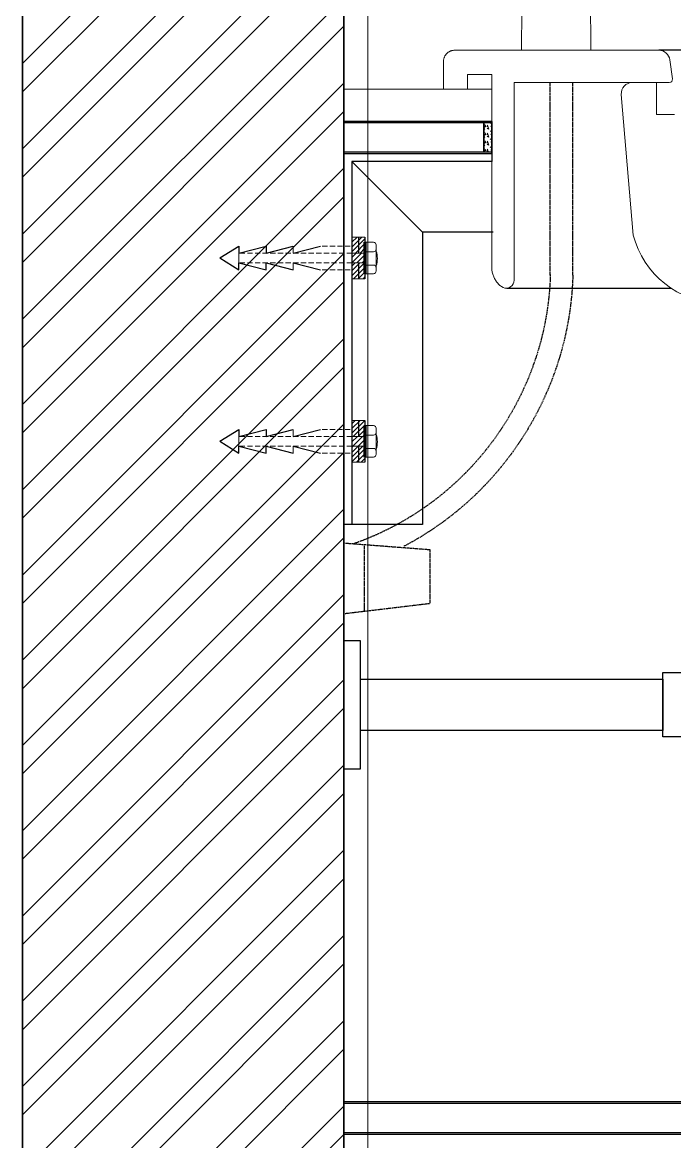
# Model space of a CAD drawing. Header units: millimetres. Extents: x -6181 to 191287, y -8583 to 23546.
# Drawn here: x 162993 to 163399, y 4270 to 4966 of the extents above; entities that cross this region are included whole.
import ezdxf

# ---------------------------------------------------------------- set-up
doc = ezdxf.new("R2010")
doc.units = ezdxf.units.MM
doc.header["$MEASUREMENT"] = 0
for name, pattern in [('1735-DT-5BR-SEC_CC$0$DOT', [6.35, 0, -6.35]), ('1735-DT-5BR-SEC_CC$0$HIDDEN', [0.375, 0.25, -0.125]), ('1735-DT-5BR-SEC_CC$0$HIDDEN2', [4.7625, 3.175, -1.5875])]:
    doc.linetypes.add(name, pattern=pattern)
for name, color, linetype, lineweight in [('1735-DT-5BR-SEC_CC$0$04--HATCH-1', 251, 'Continuous', 13), ('1735-DT-5BR-SEC_CC$0$4BED B.1 Master Bathroom Elev$0$04178 Detail Line 1', 3, 'Continuous', 35), ('1735-DT-5BR-SEC_CC$0$4BED B.1 Master Bathroom Elev$0$06178 Wood_Timber Hatch', 9, 'Continuous', 9), ('1735-DT-5BR-SEC_CC$0$A1COUNTER', 3, 'Continuous', 18), ('1735-DT-5BR-SEC_CC$0$F--BLOCKWALL-3', 3, 'Continuous', 35), ('1735-DT-5BR-SEC_CC$0$G--STELWRK-0', 8, 'Continuous', 13), ('1735-DT-5BR-SEC_CC$0$G--STELWRK-1', 9, 'Continuous', 18), ('1735-DT-5BR-SEC_CC$0$M--PLASTER-0', 8, 'Continuous', 13), ('1735-DT-5BR-SEC_CC$0$N--FIXTURE-1', 9, 'Continuous', 18), ('1735-DT-5BR-SEC_CC$0$N--SANITARY-1', 9, 'Continuous', 18)]:
    doc.layers.add(name, color=color, linetype=linetype, lineweight=lineweight)
for name, color, linetype in [('1735-DT-5BR-SEC_CC$0$A-FIXT', 134, 'Continuous'), ('1735-DT-5BR-SEC_CC$0$A1HATCH', 15, 'Continuous'), ('1735-DT-5BR-SEC_CC$0$Wipeout', 253, '1735-DT-5BR-SEC_CC$0$DOT')]:
    doc.layers.add(name, color=color, linetype=linetype)

# ---------------------------------------------------------------- blocks, each defined once
blk = doc.blocks.new('*U363')
at = {"layer": '1735-DT-5BR-SEC_CC$0$4BED B.1 Master Bathroom Elev$0$06178 Wood_Timber Hatch'}
h = blk.add_hatch(dxfattribs=at)
h.set_pattern_fill('WOOD_16', color=256, scale=5, angle=-90, style=0, pattern_type=2)
h.set_pattern_definition([(108.4349, (-12097.1669, -972.0302), (-4.99999202, 10.00000217), [1.897365, -13.91402]), (139.3987, (-12097.7669, -970.2302), (-29.99999509, 25.000002106), [0.921955, -45.17577]), (136.8476, (-12093.46688, -969.63021), (-74.9999876875, 70.0000141694), [2.19317, -107.46539]), (109.9831, (-12095.06688, -968.1302), (-14.99999727, 40.000003294), [1.17047, -57.35303]), (90, (-12095.467, -972.03), (-5, 5), [1, -4]), (118.4429, (-12095.46688, -971.03021), (34.9999691945, -65.0000188297), [2.72947, -133.74397]), (84.2894, (-12096.7669, -968.6302), (-5.000006573, -44.999997117), [1.00499, -49.24439]), (129.8056, (-12096.6669, -967.6302), (20.000012163, -24.999990307), [0.781025, -38.270225])])
h.paths.add_polyline_path([(596, 1), (601, 1), (601, 19), (596, 19)])
at = {"layer": '1735-DT-5BR-SEC_CC$0$4BED B.1 Master Bathroom Elev$0$04178 Detail Line 1'}
blk.add_line((601, 19, 0), (601, 1, 0), dxfattribs=at)
blk.add_lwpolyline([(688, 0), (596, 0), (596, 20), (688, 20)], close=True, dxfattribs=at)
at = {"layer": '1735-DT-5BR-SEC_CC$0$4BED B.1 Master Bathroom Elev$0$06178 Wood_Timber Hatch'}
for p, q in [((596, 19, 0), (688, 19, 0)), ((596, 1, 0), (688, 1, 0))]:
    blk.add_line(p, q, dxfattribs=at)
blk = doc.blocks.new('1735-DT-5BR-SEC_CC$0$A$C9087b46a')
at = {"layer": '1735-DT-5BR-SEC_CC$0$04--HATCH-1', "lineweight": 13}
h = blk.add_hatch(dxfattribs=at)
h.set_pattern_fill('ANSI31', color=256, scale=16.811922, angle=180, style=0)
h.set_pattern_definition([(135, (1115.6933, -231.4809), (1.485978, 1.485978), [])])
edge = h.paths.add_edge_path()
edge.add_line((0, 3.04), (-8.1, 3.04))
edge.add_line((-8.1, 3.04), (-8.1, 12.99))
edge.add_line((-8.1, 12.99), (0, 12.99))
edge.add_line((0, 12.99), (0, 3.04))
edge = h.paths.add_edge_path()
edge.add_line((-8.1, -3.1), (0, -3.1))
edge.add_line((0, -3.1), (0, -12.99))
edge.add_line((0, -12.99), (-8.1, -12.99))
edge.add_line((-8.1, -12.99), (-8.1, -3.1))
at = {"layer": '1735-DT-5BR-SEC_CC$0$04--HATCH-1', "lineweight": 25}
h = blk.add_hatch(dxfattribs=at)
h.set_pattern_fill('ANSI31', color=256, scale=18.55461, angle=360, style=0)
h.set_pattern_definition([(315, (9589.3888, -6291.2912), (-1.6400113, -1.6400113), [])])
h.paths.add_polyline_path([(-8.1, 2.98), (0, 2.98), (0, -1.49), (0, -3.1), (-8.1, -3.1)])
at = {"layer": '1735-DT-5BR-SEC_CC$0$G--STELWRK-0', "lineweight": 20}
for p, q in [((-15.14, 5.44), (-15.14, 8.02)), ((-13.46, 9.7), (-8.1, 9.7)), ((-15.14, 6.73), (-15.14, -8.15)), ((-8.1, 3.76), (-13.46, 3.76)), ((-8.1, 2.98), (0, 2.98)), ((70.36, 2.98), (70.36, -3.1)), ((-8.1, -4.47), (-13.46, -4.47)), ((-8.1, -3.1), (-4.05, -3.1)), ((-8.1, -3.1), (0, -3.1)), ((-8.1, -9.83), (-13.46, -9.83)), ((0, -12.99), (-8.1, -12.99))]:
    blk.add_line(p, q, dxfattribs=at)
at = {"layer": '1735-DT-5BR-SEC_CC$0$G--STELWRK-0', "lineweight": 13}
for p, q in [((0, 12.99), (-8.1, 12.99)), ((0, 12.99), (0, -12.99)), ((36.43, 2.98), (36.43, 7.33)), ((36.43, -7.45), (36.43, -3.1))]:
    blk.add_line(p, q, dxfattribs=at)
at = {"layer": '1735-DT-5BR-SEC_CC$0$G--STELWRK-0', "lineweight": 30}
for p, q in [((-8.1, 12.99), (-8.1, -13)), ((-4.05, 12.99), (-4.05, 3.04)), ((-4.05, -3.1), (-4.05, -12.99))]:
    blk.add_line(p, q, dxfattribs=at)
at = {"layer": '1735-DT-5BR-SEC_CC$0$G--STELWRK-0', "lineweight": 80}
blk.add_line((-8.1, 9.7), (-8.1, -9.83), dxfattribs=at)
at = {"layer": '1735-DT-5BR-SEC_CC$0$G--STELWRK-0', "linetype": '1735-DT-5BR-SEC_CC$0$HIDDEN2'}
for p, q in [((0.97, 7.33), (19.46, 7.33)), ((-4.82, 2.98), (70.36, 2.98)), ((-4.82, -3.1), (70.36, -3.1)), ((0.97, -7.45), (19.46, -7.45))]:
    blk.add_line(p, q, dxfattribs=at)
at = {"layer": '1735-DT-5BR-SEC_CC$0$G--STELWRK-0', "lineweight": 25}
for p, q in [((36.43, 2.98), (19.46, 7.33)), ((53.4, 2.98), (36.43, 7.33)), ((53.4, 7.33), (53.4, 2.98)), ((53.4, 7.33), (53.4, 2.98)), ((70.36, 2.98), (53.4, 7.33)), ((53.4, 7.33), (53.4, 2.98)), ((70.36, 7.33), (70.36, 2.98)), ((82.22, -0.06), (70.36, 7.33)), ((36.43, -3.1), (19.46, -7.45)), ((53.4, -3.1), (36.43, -7.45)), ((53.4, -7.45), (53.4, -3.1)), ((53.4, -7.45), (53.4, -3.1)), ((70.36, -3.1), (53.4, -7.45)), ((53.4, -7.45), (53.4, -3.1)), ((82.22, -0.06), (70.36, -7.45)), ((70.36, -7.45), (70.36, -3.1))]:
    blk.add_line(p, q, dxfattribs=at)
at = {"layer": '1735-DT-5BR-SEC_CC$0$G--STELWRK-0', "lineweight": 20}
for centre, radius, start, end in [((-13.46, 8.02), 1.68, 90, 180), ((-0.44, -0.36), 15.41, 162.60764, 197.3923), ((-13.46, 5.44), 1.68, 180, 270), ((-13.46, -6.15), 1.68, 90, 180), ((-13.46, -8.15), 1.68, 180, 270)]:
    blk.add_arc(centre, radius, start, end, dxfattribs=at)
blk = doc.blocks.new('*U366')
at = {"layer": '1735-DT-5BR-SEC_CC$0$4BED B.1 Master Bathroom Elev$0$06178 Wood_Timber Hatch'}
h = blk.add_hatch(dxfattribs=at)
h.set_pattern_fill('WOOD_16', color=256, scale=5, angle=-90, style=0, pattern_type=2)
h.set_pattern_definition([(108.4349, (-12076.224, -972.0302), (-4.99999202, 10.00000217), [1.897365, -13.91402]), (139.3987, (-12076.82404, -970.2302), (-29.99999509, 25.000002106), [0.921955, -45.17577]), (136.8476, (-12072.52404, -969.63021), (-74.9999876875, 70.0000141694), [2.19317, -107.46539]), (109.9831, (-12074.12404, -968.1302), (-14.99999727, 40.000003294), [1.17047, -57.35303]), (90, (-12074.524, -972.03), (-5, 5), [1, -4]), (118.4429, (-12074.52404, -971.03021), (34.9999691945, -65.0000188297), [2.72947, -133.74397]), (84.2894, (-12075.82404, -968.6302), (-5.000006573, -44.999997117), [1.00499, -49.24439]), (129.8056, (-12075.72404, -967.6302), (20.000012163, -24.999990307), [0.781025, -38.270225])])
h.paths.add_polyline_path([(616.94, 1), (621.94, 1), (621.94, 19), (616.94, 19)])
at = {"layer": '1735-DT-5BR-SEC_CC$0$4BED B.1 Master Bathroom Elev$0$04178 Detail Line 1'}
blk.add_line((621.94, 19, 0), (621.94, 1, 0), dxfattribs=at)
blk.add_lwpolyline([(955.94, 0), (616.94, 0), (616.94, 20), (955.94, 20)], close=True, dxfattribs=at)
at = {"layer": '1735-DT-5BR-SEC_CC$0$4BED B.1 Master Bathroom Elev$0$06178 Wood_Timber Hatch'}
for p, q in [((616.94, 19, 0), (955.94, 19, 0)), ((616.94, 1, 0), (955.94, 1, 0))]:
    blk.add_line(p, q, dxfattribs=at)
blk = doc.blocks.new('1735-DT-5BR-SEC_CC$0$A$C1D464CDB')
blk.add_wipeout([(-27.3, 81.77), (-76.93, 87.84), (-77.3, 88.13), (-78.93, 83.39), (-80.31, 82.61), (-81.72, 83.1), (-81.79, 82.91), (-82.04, 82.79), (-99.16, 88.68), (-99.28, 88.94), (-99.22, 89.13), (-100.63, 89.61), (-101.24, 91.07), (-99.71, 95.52), (-100.22, 95.42), (-105.83, 106.5), (-105.38, 107), (-18.7, 107), (-18.23, 107.98), (-20.76, 107.98), (-21.01, 108.23), (-20.97, 119.7), (-21.42, 119.51), (-21.02, 127.17), (-20.94, 127.21), (-20.94, 129.24), (-22.37, 134.22), (-27.1, 136.21), (-66.49, 141), (-74.34, 142.84), (-79.9, 147.62), (-79.65, 147.95), (-78.76, 147.95), (-77.21, 147.8), (19.77, 136.01), (20.43, 135.86), (20.82, 135.5), (20.91, 119.55), (20.79, 119.4), (20.68, 119.28), (11.7, 114.85), (12.5, 114.85), (16.09, 111.31), (18.7, 107), (19.45, 107), (20.34, 106.91), (21, 106.55), (21.24, 39.92), (23.91, 48.14), (25.73, 50.64), (28.67, 51.59), (42.04, 51.59), (42.04, 47.59), (28.22, 47.59), (27.72, 46.9), (21.31, 27.18), (21.5, 0), (-21.5, 0), (-21.15, 74.79), (-22.56, 79.74)]).dxf.layer = '1735-DT-5BR-SEC_CC$0$N--FIXTURE-1'
at = {"layer": '1735-DT-5BR-SEC_CC$0$N--FIXTURE-1'}
for p, q in [((-77.21, 147.8), (-68.98, 146.8)), ((-68.87, 146.76), (-66.45, 146.46)), ((-66.44, 146.5), (-66.45, 146.46)), ((-66.44, 146.5), (-22.17, 141.11)), ((-66.99, 141.07), (-66.77, 141.04)), ((-66.77, 141.04), (-66.93, 141.06)), ((-27.1, 136.21), (-66.49, 141)), ((-11.89, 139.86), (-22.17, 141.11)), ((0, 138.42), (-11.89, 139.86)), ((-20.54, 135.22), (-14.45, 137.94)), ((0, 138.42), (19.77, 136.01)), ((20.82, 135.5), (20.91, 119.55)), ((-21.02, 127.17), (-21.42, 119.51)), ((-21.02, 127.17), (-20.94, 127.21)), ((-20.94, 127.21), (-20.94, 129.24)), ((-20.97, 119.7), (-21.42, 119.51)), ((-21.01, 108.23), (-20.97, 119.94)), ((-20.71, 123.55), (-20.9, 119.72)), ((20.68, 119.28), (0.09, 109.18)), ((20.91, 119.55), (20.79, 119.4)), ((12.5, 114.85), (11.7, 114.85)), ((-105.83, 106.5), (-105.83, 106.55)), ((-105.73, 106.55), (-105.7, 106.87)), ((-84.83, 107), (-105.38, 107)), ((0, 107), (-84.83, 107)), ((-20.76, 107.98), (-2.89, 108)), ((0.09, 109.18), (-1.79, 108.26)), ((19.45, 107), (0, 107)), ((21, 106.55), (21.3, 42.21)), ((-101.24, 91.07), (-99.71, 95.52)), ((-101.24, 91.07), (-94.12, 88.62)), ((-100.63, 89.61), (-101.05, 90.09)), ((-80.31, 82.61), (-100.63, 89.61)), ((-99.28, 88.94), (-99.22, 89.13)), ((-99.16, 88.68), (-82.04, 82.79)), ((-93.53, 90.34), (-94.12, 88.62)), ((-93.53, 90.34), (-85.45, 87.56)), ((-86.05, 85.84), (-85.45, 87.56)), ((-86.05, 85.84), (-78.93, 83.39)), ((-77.29, 88.13), (-78.93, 83.39)), ((-27.3, 81.77), (-76.93, 87.84)), ((-81.72, 83.1), (-81.79, 82.91)), ((-79.68, 82.74), (-80.31, 82.61)), ((-21.5, 0), (-21.15, 74.79)), ((28.67, 51.59), (42.04, 51.59)), ((42.04, 47.59), (42.04, 51.59)), ((21.24, 39.92), (23.91, 48.14)), ((27.72, 46.9), (21.3, 27.16)), ((42.04, 47.59), (28.67, 47.59)), ((21.38, 25.31), (21.5, 0)), ((21.5, 0), (-21.5, 0))]:
    blk.add_line(p, q, dxfattribs=at)
for centre, radius, start, end in [((-59.17, 201.63), 61.07, 262.64037, 263.11592), ((-45.34, 123.54), 24.64, 354.13826, 0.03314), ((0, 98.6), 20.5, 24.18951, 52.42813), ((-105.38, 106.55), 0.45, 89.96578, 180.03422), ((-20.76, 108.23), 0.25, 179.80057, 270.06834), ((0, 98.6), 20.5, 152.7136, 155.81049), ((-2.89, 110.5), 2.5, 270.06822, 296.13645), ((-100.3, 90.75), 1, 161, 221), ((-92.48, 69.62), 23.96, 49.49956, 71.37022), ((-99.09, 88.87), 0.2, 161, 251), ((-81.98, 82.98), 0.2, 251, 341), ((-79.87, 83.72), 1, 281, 341), ((28.67, 46.59), 5, 90, 162), ((238.97, 34.77), 217.79, 178.04311, 182.49228), ((28.67, 46.59), 1, 90, 162)]:
    blk.add_arc(centre, radius, start, end, dxfattribs=at)
for points, degree, knots in [([(-79.9, 147.62), (-79.88, 147.72), (-79.84, 147.86), (-79.55, 148.01), (-79.23, 148.02), (-78.91, 147.97), (-78.36, 147.91), (-77.84, 147.84), (-77.44, 147.79)], 3, [0, 0, 0, 0, 0.125455, 0.237407, 0.419916, 0.573224, 0.722849, 1, 1, 1, 1]), ([(-79.9, 147.63), (-79.43, 146.27), (-78.08, 144.47), (-75.78, 143.03), (-72.22, 141.92), (-68.26, 141.24), (-66.99, 141.07)], 5, [0, 0, 0, 0, 0, 0, 0.683308, 1, 1, 1, 1, 1, 1]), ([(-20.94, 129.24), (-20.93, 129.85), (-20.94, 130.78), (-21.19, 132.14), (-21.59, 133.11), (-22.07, 133.89), (-22.74, 134.65), (-23.79, 135.41), (-25.35, 136), (-26.45, 136.14), (-27.16, 136.22)], 3, [0, 0, 0, 0, 0.15729, 0.284104, 0.38091, 0.451893, 0.542621, 0.664448, 0.816742, 1, 1, 1, 1]), ([(19.92, 135.97), (19.92, 135.97), (20.06, 135.95), (20.31, 135.91), (20.7, 135.76), (20.76, 135.61), (20.8, 135.52)], 3, [0, 0, 0, 0, 0.012358, 0.294859, 0.63906, 1, 1, 1, 1]), ([(0, 106.5), (-0.13, 106.41), (-0.37, 106.25), (-0.76, 106.02), (-1.24, 105.67), (-1.71, 105.09), (-2.15, 104.5), (-2.57, 103.87), (-2.97, 103.24), (-3.35, 102.6), (-3.71, 101.96), (-4.07, 101.32), (-4.44, 100.66), (-4.85, 99.92), (-5.39, 98.95), (-5.92, 97.97), (-6.58, 96.78), (-7.29, 95.5), (-8.03, 94.2), (-8.76, 92.93), (-9.5, 91.68), (-10.39, 90.18), (-11.46, 88.45), (-12.66, 86.56), (-13.89, 84.69), (-15.08, 82.96), (-16.1, 81.49), (-16.96, 80.3), (-17.77, 79.19), (-18.65, 78), (-19.59, 76.77), (-20.42, 75.71), (-20.92, 75.08), (-21.11, 74.84), (-21.15, 74.79), (-21.15, 74.79), (-21.15, 74.79)], 5, [0.0000007, 0.0000007, 0.0000007, 0.0000007, 0.0000007, 0.0000007, 0.0077736, 0.0155473, 0.0233209, 0.0310945, 0.0388682, 0.0466418, 0.0544154, 0.0621891, 0.0699627, 0.0777363, 0.08551, 0.0932836, 0.1088308, 0.1243781, 0.1400808, 0.1557836, 0.1714863, 0.1871891, 0.2028918, 0.2185945, 0.25, 0.2814055, 0.3128109, 0.3285137, 0.3442164, 0.3599192, 0.3756219, 0.4067164, 0.4378109, 0.4689055, 0.5, 0.5000015, 0.5000015, 0.5000015, 0.5000015, 0.5000015, 0.5000015]), ([(19.56, 106.97), (19.66, 106.97), (20.15, 106.95), (20.81, 106.84), (20.94, 106.66), (21, 106.55)], 3, [0, 0, 0, 0, 0.097631, 0.562403, 1, 1, 1, 1]), ([(-100.22, 95.42), (-100.22, 95.42), (-100.09, 95.48), (-99.61, 95.54), (-99.26, 95.56), (-98.39, 95.53), (-97.86, 95.48), (-96.66, 95.31), (-95.98, 95.2), (-93.76, 94.75), (-92.04, 94.33), (-88.44, 93.38), (-86.58, 92.86), (-84.83, 92.32)], 3, [0, 0, 0, 0, 0.125, 0.125, 0.25, 0.25, 0.375, 0.375, 0.5, 0.5, 0.75, 0.75, 1, 1, 1, 1]), ([(-94.12, 88.62), (-94.15, 88.54), (-94.15, 88.45), (-94.1, 88.29), (-94.06, 88.21), (-93.92, 88.01), (-93.79, 87.89), (-93.41, 87.57), (-93.11, 87.41), (-92.81, 87.26)], 3, [0, 0, 0, 0, 0.125, 0.125, 0.25, 0.25, 0.5, 0.5, 1, 1, 1, 1]), ([(-92.81, 87.26), (-92.03, 86.87), (-91.24, 86.53), (-89.61, 85.97), (-88.77, 85.75), (-87.92, 85.57)], 3, [0, 0, 0, 0, 0.5, 0.5, 1, 1, 1, 1]), ([(-87.92, 85.57), (-87.76, 85.54), (-87.59, 85.51), (-87.26, 85.47), (-87.09, 85.46), (-86.84, 85.46), (-86.76, 85.47), (-86.59, 85.49), (-86.5, 85.51), (-86.35, 85.56), (-86.27, 85.59), (-86.13, 85.69), (-86.07, 85.76), (-86.05, 85.84)], 3, [0, 0, 0, 0, 0.25, 0.25, 0.5, 0.5, 0.625, 0.625, 0.75, 0.75, 0.875, 0.875, 1, 1, 1, 1]), ([(-21.15, 74.79), (-21.14, 75.39), (-21.15, 76.32), (-21.39, 77.67), (-21.78, 78.64), (-22.26, 79.42), (-22.92, 80.17), (-23.96, 80.94), (-25.51, 81.54), (-26.6, 81.69), (-27.3, 81.77)], 3, [0, 0, 0, 0, 0.157274, 0.284076, 0.380883, 0.451869, 0.542595, 0.664443, 0.816788, 1, 1, 1, 1])]:
    blk.add_open_spline(points, degree=degree, knots=knots, dxfattribs=at)
for points, degree in [([(-66.49, 141), (-66.49, 141), (-66.49, 141), (-66.49, 141)], 3), ([(-100.22, 95.42), (-101.53, 96.82), (-102.71, 98.41), (-103.73, 100.18), (-104.6, 102.12), (-105.3, 104.23), (-105.83, 106.5)], 6)]:
    blk.add_open_spline(points, degree=degree, dxfattribs=at)
blk = doc.blocks.new('1735-DT-5BR-SEC_CC$0$wash basin type 2')
at = {"layer": '1735-DT-5BR-SEC_CC$0$A1HATCH', "ltscale": 0.1}
h = blk.add_hatch(dxfattribs=at)
h.set_pattern_fill('ANSI36', color=253, scale=50)
edge = h.paths.add_edge_path()
edge.add_line((-23354.25, -1061.36), (-23399.71, -1061.36))
edge.add_line((-23399.71, -1061.36), (-23429.64, -1061.36))
edge.add_arc((-23429.64, -1068.36), 7, 90, 172.08535)
edge.add_line((-23436.57, -1067.39), (-23438.2, -1079.15))
edge.add_spline(control_points=[(-23438.2, -1079.15), (-23438.23, -1079.82), (-23437.93, -1080.87), (-23436.91, -1081.34), (-23436.23, -1081.43)], knot_values=[0, 0, 0, 0, 0.5, 1, 1, 1, 1], degree=3, periodic=0)
edge.add_line((-23436.23, -1081.43), (-23428.23, -1081.43))
edge.add_line((-23428.23, -1081.43), (-23339.73, -1081.36))
edge.add_line((-23339.73, -1081.36), (-23339.73, -1204.36))
edge.add_line((-23339.73, -1204.36), (-23339.58, -1205.58))
edge.add_line((-23339.58, -1205.58), (-23339.14, -1206.72))
edge.add_line((-23339.14, -1206.72), (-23338.43, -1207.72))
edge.add_line((-23338.43, -1207.72), (-23337.5, -1208.52))
edge.add_line((-23337.5, -1208.52), (-23336.4, -1209.07))
edge.add_line((-23336.4, -1209.07), (-23335.2, -1209.34))
edge.add_line((-23335.2, -1209.34), (-23333.98, -1209.3))
edge.add_line((-23333.98, -1209.3), (-23332.8, -1208.97))
edge.add_line((-23332.8, -1208.97), (-23331.74, -1208.36))
edge.add_line((-23331.74, -1208.36), (-23331.3, -1208.02))
edge.add_line((-23331.3, -1208.02), (-23330.84, -1207.64))
edge.add_line((-23330.84, -1207.64), (-23330.4, -1207.23))
edge.add_line((-23330.4, -1207.23), (-23329.97, -1206.81))
edge.add_line((-23329.97, -1206.81), (-23329.56, -1206.37))
edge.add_line((-23329.56, -1206.37), (-23329.17, -1205.92))
edge.add_line((-23329.17, -1205.92), (-23328.8, -1205.45))
edge.add_line((-23328.8, -1205.45), (-23328.44, -1204.96))
edge.add_line((-23328.44, -1204.96), (-23328.11, -1204.46))
edge.add_line((-23328.11, -1204.46), (-23327.79, -1203.95))
edge.add_line((-23327.79, -1203.95), (-23327.5, -1203.43))
edge.add_line((-23327.5, -1203.43), (-23327.23, -1202.89))
edge.add_line((-23327.23, -1202.89), (-23326.98, -1202.35))
edge.add_line((-23326.98, -1202.35), (-23326.75, -1201.79))
edge.add_line((-23326.75, -1201.79), (-23326.54, -1201.23))
edge.add_line((-23326.54, -1201.23), (-23326.36, -1200.66))
edge.add_line((-23326.36, -1200.66), (-23326.2, -1200.08))
edge.add_line((-23326.2, -1200.08), (-23326.06, -1199.5))
edge.add_line((-23326.06, -1199.5), (-23325.95, -1198.91))
edge.add_line((-23325.95, -1198.91), (-23325.86, -1198.32))
edge.add_line((-23325.86, -1198.32), (-23325.79, -1197.72))
edge.add_line((-23325.79, -1197.72), (-23325.75, -1197.12))
edge.add_line((-23325.75, -1197.12), (-23325.73, -1196.52))
edge.add_line((-23325.73, -1196.52), (-23325.73, -1196.36))
edge.add_line((-23325.73, -1196.36), (-23325.73, -1076.36))
edge.add_line((-23325.73, -1076.36), (-23310.73, -1076.36))
edge.add_line((-23310.73, -1076.36), (-23310.73, -1085.6))
edge.add_line((-23310.73, -1085.6), (-23295.73, -1085.6))
edge.add_line((-23295.73, -1085.6), (-23295.73, -1068.36))
edge.add_line((-23295.73, -1068.36), (-23295.74, -1068.08))
edge.add_line((-23295.74, -1068.08), (-23295.75, -1067.8))
edge.add_line((-23295.75, -1067.8), (-23295.78, -1067.52))
edge.add_line((-23295.78, -1067.52), (-23295.82, -1067.24))
edge.add_line((-23295.82, -1067.24), (-23295.87, -1066.97))
edge.add_line((-23295.87, -1066.97), (-23295.93, -1066.69))
edge.add_line((-23295.93, -1066.69), (-23296, -1066.42))
edge.add_line((-23296, -1066.42), (-23296.09, -1066.16))
edge.add_line((-23296.09, -1066.16), (-23296.18, -1065.89))
edge.add_line((-23296.18, -1065.89), (-23296.28, -1065.63))
edge.add_line((-23296.28, -1065.63), (-23296.4, -1065.38))
edge.add_line((-23296.4, -1065.38), (-23296.52, -1065.13))
edge.add_line((-23296.52, -1065.13), (-23296.66, -1064.88))
edge.add_line((-23296.66, -1064.88), (-23296.8, -1064.64))
edge.add_line((-23296.8, -1064.64), (-23296.95, -1064.41))
edge.add_line((-23296.95, -1064.41), (-23297.12, -1064.18))
edge.add_line((-23297.12, -1064.18), (-23297.29, -1063.96))
edge.add_line((-23297.29, -1063.96), (-23297.47, -1063.74))
edge.add_line((-23297.47, -1063.74), (-23297.66, -1063.54))
edge.add_line((-23297.66, -1063.54), (-23297.85, -1063.34))
edge.add_line((-23297.85, -1063.34), (-23298.06, -1063.15))
edge.add_line((-23298.06, -1063.15), (-23298.27, -1062.96))
edge.add_line((-23298.27, -1062.96), (-23298.49, -1062.79))
edge.add_line((-23298.49, -1062.79), (-23298.72, -1062.62))
edge.add_line((-23298.72, -1062.62), (-23298.95, -1062.47))
edge.add_line((-23298.95, -1062.47), (-23299.19, -1062.32))
edge.add_line((-23299.19, -1062.32), (-23299.43, -1062.19))
edge.add_line((-23299.43, -1062.19), (-23299.68, -1062.06))
edge.add_line((-23299.68, -1062.06), (-23299.94, -1061.94))
edge.add_line((-23299.94, -1061.94), (-23300.19, -1061.83))
edge.add_line((-23300.19, -1061.83), (-23300.46, -1061.74))
edge.add_line((-23300.46, -1061.74), (-23300.72, -1061.65))
edge.add_line((-23300.72, -1061.65), (-23300.99, -1061.58))
edge.add_line((-23300.99, -1061.58), (-23301.27, -1061.51))
edge.add_line((-23301.27, -1061.51), (-23301.54, -1061.46))
edge.add_line((-23301.54, -1061.46), (-23301.82, -1061.42))
edge.add_line((-23301.82, -1061.42), (-23302.1, -1061.39))
edge.add_line((-23302.1, -1061.39), (-23302.38, -1061.37))
edge.add_line((-23302.38, -1061.37), (-23302.66, -1061.36))
edge.add_line((-23302.66, -1061.36), (-23302.73, -1061.36))
edge.add_line((-23302.73, -1061.36), (-23354.25, -1061.36))
h = blk.add_hatch(dxfattribs=at)
h.set_pattern_fill('ANSI36', color=253, scale=50)
h.paths.add_polyline_path([(-23478.75, -1168.6), (-23478.75, -1230.86), (-23453.43, -1230.86), (-23453.42, -1223.86), (-23467.23, -1223.86), (-23467.23, -1218.86, 0.333495), (-23413.74, -1176.36), (-23406.35, -1088.36, 0.417171), (-23413.34, -1081.36), (-23428.23, -1081.43), (-23428.23, -1101.28), (-23439.52, -1101.28, 0.375583), (-23441.52, -1103.02), (-23447.83, -1148.42, -0.374309), (-23462.69, -1161.36), (-23471.5, -1161.36, 0.198838), (-23473.62, -1162.24), (-23477.87, -1166.48, 0.198987)])
h = blk.add_hatch(dxfattribs=at)
h.set_pattern_fill('ANSI36', color=253, scale=50)
h.paths.add_polyline_path([(-23233.73, -1085.6), (-23295.73, -1085.6), (-23325.73, -1085.6), (-23325.73, -1105.6), (-23233.73, -1105.6)])
at = {"linetype": 'ByBlock'}
blk.add_wipeout([(-23233.73, -1085.6), (-23233.73, -1735.6), (-23593.73, -1735.6), (-23593.73, -1211.36), (-23750.73, -1211.36), (-23752.38, -1211.38), (-23754.77, -1210.96), (-23757.97, -1209.69), (-23760.09, -1208.24), (-23762.31, -1206.3), (-23764.98, -1201.93), (-23765.73, -1199.07), (-23765.73, -1196.36), (-23765.63, -1067.17), (-23765.24, -1065.23), (-23764.01, -1063.47), (-23762.41, -1062.21), (-23760.06, -1061.38), (-23759.15, -1061.37), (-23302.38, -1061.37), (-23299.67, -1061.37), (-23297.11, -1063.96), (-23295.71, -1066.52), (-23295.53, -1069.37), (-23295.73, -1085.54), (-23233.73, -1085.54)], dxfattribs=at).dxf.layer = '1735-DT-5BR-SEC_CC$0$Wipeout'
at = {"layer": '1735-DT-5BR-SEC_CC$0$4BED B.1 Master Bathroom Elev$0$06178 Wood_Timber Hatch'}
blk.add_line((-23325.73, -1124.6), (-23233.73, -1124.6, 0), dxfattribs=at)
at = {"layer": '1735-DT-5BR-SEC_CC$0$A-FIXT', "ltscale": 10, "elevation": 0}
blk.add_lwpolyline([(-23243.79, -1508.54), (-23233.79, -1508.54), (-23233.79, -1428.54), (-23243.79, -1428.54)], close=True, dxfattribs=at)
blk.add_lwpolyline([(-23482.23, -1488.54), (-23432.23, -1488.54), (-23432.23, -1448.54), (-23482.23, -1448.54, 0.5)], format="xyb", close=True, dxfattribs=at)
blk.add_lwpolyline([(-23243.79, -1452.54), (-23432.23, -1452.54), (-23432.23, -1484.54), (-23243.79, -1484.54)], dxfattribs=at)
at = {"layer": '1735-DT-5BR-SEC_CC$0$A1COUNTER'}
for p, q in [((-23438.2, -1079.15, 0), (-23436.57, -1067.39, 0)), ((-23295.73, -1068.36, 0), (-23295.73, -1085.6)), ((-23310.73, -1076.36, 0), (-23325.73, -1076.36, 0)), ((-23325.73, -1076.36, 0), (-23325.73, -1196.36, 0)), ((-23310.73, -1085.6), (-23310.73, -1076.36, 0)), ((-23428.23, -1081.43, 0), (-23436.23, -1081.43, 0)), ((-23339.73, -1081.36, 0), (-23428.23, -1081.36, 0)), ((-23428.23, -1101.28, 0), (-23428.23, -1081.43, 0)), ((-23339.73, -1204.36, 0), (-23339.73, -1081.36, 0)), ((-23295.73, -1085.6), (-23310.73, -1085.6)), ((-23406.37, -1088.95, 0), (-23413.74, -1176.36, 0)), ((-23439.54, -1101.28, 0), (-23428.23, -1101.28, 0))]:
    blk.add_line(p, q, dxfattribs=at)
at = {"layer": '1735-DT-5BR-SEC_CC$0$A1COUNTER', "elevation": 0, "flags": 128}
for points in [[(-23295.73, -1068.36), (-23295.74, -1068.08), (-23295.75, -1067.8), (-23295.78, -1067.52), (-23295.82, -1067.24), (-23295.87, -1066.97), (-23295.93, -1066.69), (-23296, -1066.42), (-23296.09, -1066.16), (-23296.18, -1065.89), (-23296.28, -1065.63), (-23296.4, -1065.38), (-23296.52, -1065.13), (-23296.66, -1064.88), (-23296.8, -1064.64), (-23296.95, -1064.41), (-23297.12, -1064.18), (-23297.29, -1063.96), (-23297.47, -1063.74), (-23297.66, -1063.54), (-23297.85, -1063.34), (-23298.06, -1063.15), (-23298.27, -1062.96), (-23298.49, -1062.79), (-23298.72, -1062.62), (-23298.95, -1062.47), (-23299.19, -1062.32), (-23299.43, -1062.19), (-23299.68, -1062.06), (-23299.94, -1061.94), (-23300.19, -1061.83), (-23300.46, -1061.74), (-23300.72, -1061.65), (-23300.99, -1061.58), (-23301.27, -1061.51), (-23301.54, -1061.46), (-23301.82, -1061.42), (-23302.1, -1061.39), (-23302.38, -1061.37), (-23302.66, -1061.36), (-23302.73, -1061.36)], [(-23331.77, -1208.39), (-23331.3, -1208.02), (-23330.84, -1207.64), (-23330.4, -1207.23), (-23329.97, -1206.81), (-23329.56, -1206.37), (-23329.17, -1205.92), (-23328.8, -1205.45), (-23328.44, -1204.96), (-23328.11, -1204.46), (-23327.79, -1203.95), (-23327.5, -1203.43), (-23327.23, -1202.89), (-23326.98, -1202.35), (-23326.75, -1201.79), (-23326.54, -1201.23), (-23326.36, -1200.66), (-23326.2, -1200.08), (-23326.06, -1199.5), (-23325.95, -1198.91), (-23325.86, -1198.32), (-23325.79, -1197.72), (-23325.75, -1197.12), (-23325.73, -1196.52), (-23325.73, -1196.36)], [(-23339.73, -1204.36), (-23339.58, -1205.58), (-23339.14, -1206.72), (-23338.43, -1207.72), (-23337.5, -1208.52), (-23336.4, -1209.07), (-23335.2, -1209.34), (-23333.98, -1209.3), (-23332.8, -1208.97), (-23331.73, -1208.36)]]:
    blk.add_lwpolyline(points, dxfattribs=at)
at = {"layer": '1735-DT-5BR-SEC_CC$0$A1COUNTER'}
blk.add_lwpolyline([(-23233.73, -1085.6), (-23233.73, -1105.6), (-23325.73, -1105.6), (-23325.73, -1085.6), (-23295.73, -1085.6), (-23295.73, -1085.6), (-23233.73, -1085.6)], dxfattribs=at)
for centre, radius, start, end in [((-23429.64, -1068.36, 0), 7, 90, 172.08535), ((-23413.35, -1088.36, 0), 7, 355.18035, 89.9939), ((-23468.8, -1161.97, 0), 56.91, 271.58173, 345.35482)]:
    blk.add_arc(centre, radius, start, end, dxfattribs=at)
blk.add_open_spline([(-23436.23, -1081.43, 0), (-23436.91, -1081.34, 0), (-23437.93, -1080.87, 0), (-23438.23, -1079.82, 0), (-23438.2, -1079.15, 0)], degree=3, dxfattribs=at)
at = {"layer": '1735-DT-5BR-SEC_CC$0$A1HATCH', "color": 8, "ltscale": 0.1}
for p, q in [((-23736.82, -1061.36, 0), (-23429.64, -1061.36, 0)), ((-23335.2, -1209.34, 0), (-23437.25, -1209.34, 0))]:
    blk.add_line(p, q, dxfattribs=at)
at = {"layer": '1735-DT-5BR-SEC_CC$0$G--STELWRK-1', "lineweight": 25}
for p, q in [((-23325.99, -1130.6, 0), (-23238.73, -1130.6)), ((-23282.73, -1174.6), (-23238.73, -1130.6)), ((-23238.73, -1130.6), (-23238.73, -1356.36)), ((-23326.66, -1174.6, 0), (-23282.73, -1174.6)), ((-23282.73, -1174.6), (-23282.73, -1356.36)), ((-23282.73, -1356.36), (-23238.73, -1356.36))]:
    blk.add_line(p, q, dxfattribs=at)
blk.add_lwpolyline([(-23238.73, -1356.36), (-23233.79, -1356.36), (-23233.73, -1125.6), (-23325.73, -1125.6), (-23325.73, -1130.6), (-23238.73, -1130.6)], close=True, dxfattribs=at)
at = {"layer": '1735-DT-5BR-SEC_CC$0$N--FIXTURE-1', "color": 8, "linetype": '1735-DT-5BR-SEC_CC$0$HIDDEN', "lineweight": 30, "ltscale": 2}
for p, q in [((-23376.19, -1201.34, 0), (-23376.19, -1081.36, 0)), ((-23362.19, -1201.34, 0), (-23362.19, -1081.36, 0)), ((-23287.53, -1372.22), (-23233.73, -1368.09)), ((-23246.34, -1369.06), (-23246.34, -1410.31)), ((-23287.53, -1405.4), (-23287.53, -1372.22)), ((-23233.73, -1411.82), (-23287.53, -1405.4))]:
    blk.add_line(p, q, dxfattribs=at)
for radius, end in [(197.05, 242.3159), (183.05, 250.80267)]:
    blk.add_arc((-23179.23, -1195.66, 0), radius, 181.65243, end, dxfattribs=at)
at = {"layer": '1735-DT-5BR-SEC_CC$0$A1COUNTER', "xscale": -1, "rotation": 180}
for name, p in [('*U363', (-23921.73, -1105.6)), ('*U366', (-24189.67, -1715.6))]:
    blk.add_blockref(name, p, dxfattribs=at)
at = {"layer": '1735-DT-5BR-SEC_CC$0$G--STELWRK-0', "linetype": '1735-DT-5BR-SEC_CC$0$HIDDEN2'}
for p in [(-23238.73, -1190.54), (-23238.73, -1304.59)]:
    blk.add_blockref('1735-DT-5BR-SEC_CC$0$A$C9087b46a', p, dxfattribs=at)
at = {"layer": '1735-DT-5BR-SEC_CC$0$N--FIXTURE-1'}
blk.add_blockref('1735-DT-5BR-SEC_CC$0$A$C1D464CDB', (-23365.84, -1061.36, 0), dxfattribs=at)
at = {"layer": '1735-DT-5BR-SEC_CC$0$A1COUNTER'}
blk.add_line((-23302.73, -1061.36, 0), (-23429.64, -1061.36, 0), dxfattribs=at)
blk = doc.blocks.new('1735-DT-5BR-SEC_CC')
at = {"layer": '1735-DT-5BR-SEC_CC$0$N--SANITARY-1', "linetype": 'ByBlock', "xscale": -1}
blk.add_blockref('1735-DT-5BR-SEC_CC$0$wash basin type 2', (139959.05, 6010.53, 0), dxfattribs=at)
at = {"layer": '1735-DT-5BR-SEC_CC$0$04--HATCH-1'}
h = blk.add_hatch(dxfattribs=at)
h.set_pattern_fill('ANSI32', color=256, scale=100)
h.set_pattern_definition([(45, (142602.58, 1150.002), (-26.516504, 26.516504), []), (45, (142620.257, 1150.002), (-26.516504, 26.516504), [])])
h.paths.add_polyline_path([(162992.78, 4000), (163192.78, 4000), (163192.78, 7380), (162992.78, 7380)])
at = {"layer": '1735-DT-5BR-SEC_CC$0$F--BLOCKWALL-3', "elevation": 0}
blk.add_lwpolyline([(162992.78, 4000), (163192.78, 4000), (163192.78, 7380), (162992.78, 7380)], close=True, dxfattribs=at)
at = {"layer": '1735-DT-5BR-SEC_CC$0$M--PLASTER-0', "elevation": 0}
blk.add_lwpolyline([(163192.8, 4050), (163207.8, 4050), (163207.79, 7380), (163192.79, 7380)], dxfattribs=at)

msp = doc.modelspace()

# ---------------------------------------------------------------- block references
msp.add_blockref('1735-DT-5BR-SEC_CC', (0, 0))

doc.saveas('drawing.dxf')
